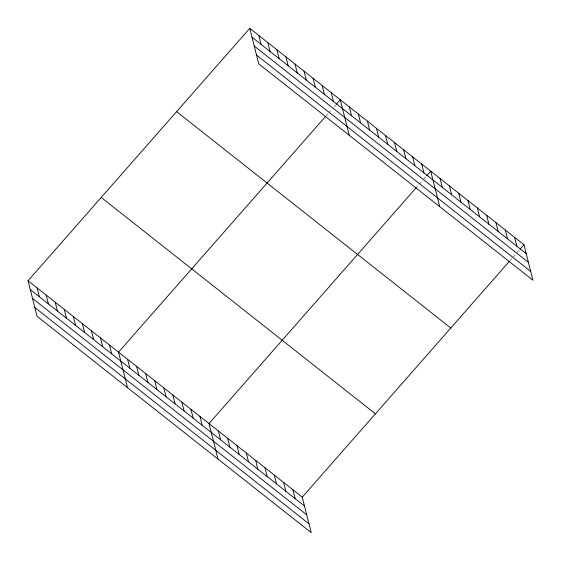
<?xml version="1.0" encoding="UTF-8"?>
<svg xmlns="http://www.w3.org/2000/svg" width="561" height="561" viewBox="0 0 561 561"><rect width="100%" height="100%" fill="white"/><g stroke="black" fill="none" stroke-linecap="round" stroke-linejoin="round"><path stroke-width="0.42" stroke-dasharray="2.81 2.1" d="M326.186 115.776L328.437 113.21M328.998 112.572L332.371 108.729M334.061 106.807L335.751 104.886M416.108 187.816L422.861 180.13M423.983 178.847L426.234 176.287M509.893 260.746L515.524 254.336M517.214 252.415L519.465 249.855"/><path stroke-width="0.84" d="M28.05 280.759L302.246 497.137L311.229 532.648L37.033 316.271L28.05 280.759L249.771 28.352L523.967 244.729L532.95 280.241L258.754 63.863L249.771 28.352M325.618 116.415L118.532 352.168L127.522 387.679M336.312 104.241L340.254 99.76L349.237 135.264M416.108 187.816L209.022 423.569L218.005 459.08M426.795 175.642L430.736 171.161L439.726 206.672M302.246 497.137L509.332 261.384M520.026 249.21L523.967 244.729M252.015 37.222L526.211 253.593M254.238 46.016L528.434 262.387M256.531 55.069L530.727 271.447M176.603 111.646L450.799 328.024M101.218 197.465L375.414 413.843M30.294 289.63L304.49 506.001M32.517 298.424L306.713 514.795M34.81 307.484L309.006 523.855M514.64 237.373L516.884 246.237M505.321 230.01L507.565 238.881M495.994 222.654L498.238 231.525M486.675 215.298L488.919 224.169M477.348 207.942L479.592 216.812M468.028 200.586L470.272 209.456M458.709 193.229L460.953 202.093M449.382 185.873L451.626 194.737M440.062 178.517L442.306 187.381M421.69 164.022L423.934 172.886M412.644 156.877L414.888 165.747M403.59 149.738L405.834 158.609M394.544 142.599L396.788 151.463M385.498 135.46L387.742 144.324M376.445 128.315L378.689 137.186M367.399 121.176L369.643 130.047M358.353 114.037L360.597 122.901M349.3 106.899L351.544 115.762M331.207 92.614L333.451 101.485M322.154 85.475L324.398 94.346M313.108 78.337L315.352 87.2M304.062 71.198L306.306 80.062M295.009 64.052L297.253 72.923M285.963 56.913L288.207 65.784M276.917 49.775L279.161 58.639M267.863 42.636L270.107 51.5M258.817 35.497L261.061 44.361M292.919 489.781L295.163 498.645M283.6 482.425L285.844 491.289M274.28 475.069L276.524 483.933M264.953 467.706L267.197 476.577M255.634 460.35L257.878 469.22M246.307 452.993L248.551 461.864M236.987 445.637L239.231 454.508M227.661 438.281L229.905 447.152M218.341 430.925L220.585 439.789M199.968 416.43L202.212 425.294M190.922 409.292L193.166 418.155M181.876 402.146L184.12 411.017M172.823 395.007L175.067 403.871M163.777 387.868L166.021 396.732M154.731 380.73L156.975 389.593M145.678 373.584L147.922 382.455M136.632 366.445L138.876 375.316M127.585 359.306L129.829 368.17M109.486 345.022L111.73 353.893M100.44 337.883L102.684 346.754M91.387 330.745L93.631 339.608M82.341 323.606L84.585 332.47M73.295 316.467L75.539 325.331M64.242 309.321L66.486 318.192M55.195 302.183L57.439 311.053M46.149 295.044L48.393 303.908M37.096 287.905L39.34 296.769"/></g></svg>
